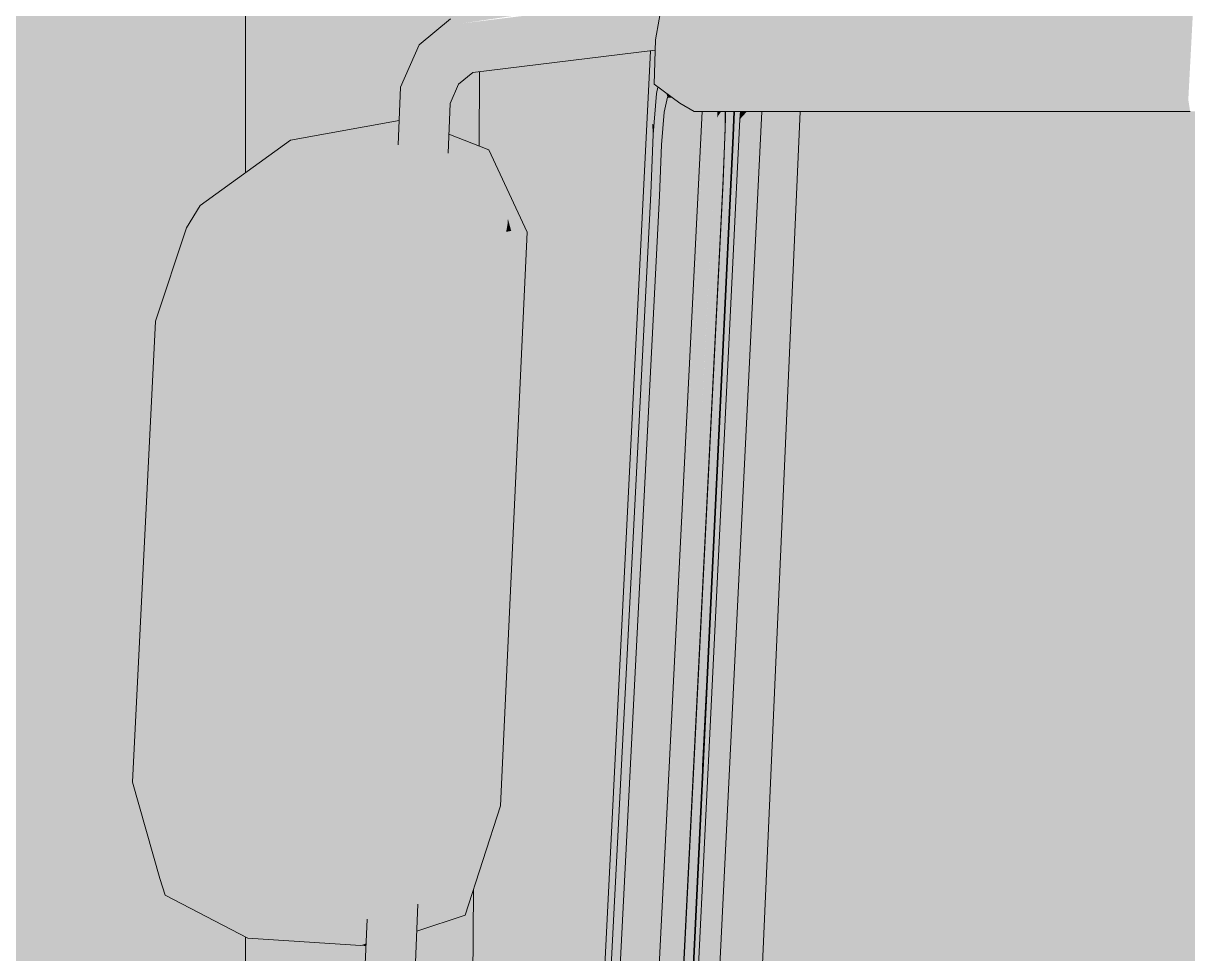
# Model space of a CAD drawing. Header units: millimetres. Extents: x 365175 to 2667127, y -330297 to -162108.
# Drawn here: x 1650483.9 to 1650822.7, y -325595.3 to -325324.4 of the extents above; entities that cross this region are included whole.
import ezdxf

# ---------------------------------------------------------------- set-up
doc = ezdxf.new("R2010")
doc.units = ezdxf.units.MM
doc.header["$MEASUREMENT"] = 0
doc.layers.add('Cars', color=7, linetype='Continuous')
doc.layers.add('TopoAlt', color=7, linetype='Continuous')

# ---------------------------------------------------------------- blocks, each defined once
blk = doc.blocks.new('Élément de coupe_26_1', base_point=(1275690.65, -327096.82))
at = {"layer": 'TopoAlt', "linetype": 'Continuous', "lineweight": 0, "true_color": 0x000000}
blk.add_hatch(color=18, dxfattribs=at).paths.add_polyline_path([(1647544.76, -325246.82), (1647544.76, -327196.82), (1647548.13, -327196.82), (1647548.13, -327146.82), (1649535.75, -327146.82), (1649535.75, -327096.82), (1650635.12, -327096.82), (1650620.62, -327079.82), (1650620.62, -327021.46), (1650588.05, -327021.46), (1650588.05, -326811.45), (1650582.65, -326811.45), (1650582.65, -326915.46), (1650548.52, -326915.46), (1650548.52, -325740.62), (1650528.94, -325737.51), (1650505, -325726.73), (1650495.39, -325702.79), (1650495.39, -325669.64), (1650502.64, -325642.83), (1650506.78, -325637.07), (1650538.09, -325621.73), (1650548.52, -325620.33), (1650548.52, -325590.33), (1650525.22, -325578.17), (1650523.64, -325573.38), (1650515.68, -325545.35), (1650522.4, -325411.08), (1650531.42, -325383.96), (1650535.35, -325377.42), (1650548.52, -325367.9), (1650548.52, -325246.82)])
blk = doc.blocks.new('Élément de coupe_76_1', base_point=(1275690.65, -327096.82))
at = {"layer": 'Cars', "linetype": 'Continuous', "lineweight": 0, "true_color": 0x000000}
for points in [[(1651982.16, -324532.97), (1650548.52, -324532.97), (1650548.52, -325367.9), (1650561.66, -325358.39), (1650593.26, -325352.69), (1650593.65, -325342.97), (1650599.14, -325330.63), (1650608.25, -325323.13), (1650616.81, -325322.09), (1650616.92, -325307.98), (1650623.04, -325302.1), (1650617.19, -325296.21), (1650631.74, -325010.09), (1650610.14, -324989.56), (1650610.14, -324930.88), (1650642.03, -324921.72), (1650642.03, -324841.66), (1650610.14, -324827.75), (1650610.14, -324759.52), (1650619.47, -324715.07), (1650639.45, -324691.86), (1650665.1, -324682.87), (1650871.29, -324733.37), (1650874.8, -324737.11), (1650884.42, -324736.58), (1650919.25, -324752.62), (1651273.85, -324742.38), (1651628.45, -324752.62), (1651663.28, -324736.58), (1651672.9, -324737.11), (1651676.42, -324733.37), (1651859.36, -324688.56)], [(1650674.96, -325347.64), (1650679.98, -325300.06), (1650667.45, -325342.16)], [(1650674.96, -325347.64), (1650679.98, -325300.06), (1650667.45, -325342.16)], [(1650679.98, -325300.06), (1650672.97, -325300.15), (1650667.45, -325342.16)], [(1650679.98, -325300.06), (1650672.97, -325300.15), (1650667.45, -325342.16)], [(1650686.11, -325347.1), (1650691.47, -325299.45), (1650674.96, -325347.64)], [(1650674.96, -325347.64), (1650691.47, -325299.45), (1650679.98, -325300.06)], [(1650712.13, -325346.78), (1650717.8, -325298.98), (1650686.11, -325347.1)], [(1650717.8, -325298.98), (1650691.47, -325299.45), (1650686.11, -325347.1)], [(1650763.19, -325298.82), (1650712.13, -325346.78), (1650758.67, -325346.63)], [(1650712.13, -325346.78), (1650763.19, -325298.82), (1650717.8, -325298.98)], [(1650822.89, -325346.63), (1650825.42, -325298.8), (1650758.67, -325346.63)], [(1650825.42, -325298.8), (1650763.19, -325298.82), (1650758.67, -325346.63)], [(1650667.45, -325342.16), (1650672.97, -325300.15), (1650667.83, -325329.25)], [(1650667.45, -325342.16), (1650672.97, -325300.15), (1650667.83, -325329.25)], [(1650608.25, -325323.13), (1650611.81, -325324.39), (1650670.22, -325315.74), (1650670.25, -325315.56)], [(1650611.81, -325324.39), (1650615.03, -325332.19), (1650669.7, -325318.65), (1650669.94, -325317.29)], [(1650615.03, -325332.19), (1650668.46, -325325.67), (1650669.7, -325318.65)], [(1650646.56, -325324.38), (1650646.76, -325328.32), (1650668.46, -325325.67), (1650669.7, -325318.65)], [(1650603.28, -325331.42), (1650608.25, -325323.13), (1650599.14, -325330.63)], [(1650611.81, -325324.39), (1650608.25, -325323.13), (1650603.28, -325331.42)], [(1650609, -325337.16), (1650611.81, -325324.39), (1650603.28, -325331.42)], [(1650615.03, -325332.19), (1650611.81, -325324.39), (1650609, -325337.16)], [(1650615.03, -325332.19), (1650614.68, -325338.74), (1650668.22, -325327.03), (1650668.46, -325325.67)], [(1650614.68, -325338.74), (1650667.74, -325332.26), (1650667.83, -325329.25), (1650668.22, -325327.03)], [(1650644.86, -325332.14), (1650643.32, -325335.24), (1650667.74, -325332.26), (1650667.83, -325329.25), (1650668.22, -325327.03)], [(1650646.76, -325328.32), (1650644.86, -325332.14), (1650668.22, -325327.03), (1650668.46, -325325.67)], [(1650603.28, -325331.42), (1650599.14, -325330.63), (1650593.65, -325342.97)], [(1650603.28, -325331.42), (1650593.65, -325342.97), (1650597.98, -325343.26)], [(1650597.98, -325343.26), (1650605.19, -325345.64), (1650603.28, -325331.42)], [(1650603.28, -325331.42), (1650605.19, -325345.64), (1650609, -325337.16)], [(1650609, -325337.16), (1650614.68, -325338.74), (1650615.03, -325332.19)], [(1650665.02, -325332.59), (1650618.19, -325338.31), (1650619.15, -325361.15), (1650619.37, -325361.24), (1650630.47, -325385.15), (1650625.06, -325502.5), (1650637.22, -325793.1), (1650639.5, -325791.91), (1650644.38, -325789.66), (1650644.63, -325767.52), (1650657.79, -325504.98)], [(1650665.02, -325332.59), (1650618.19, -325338.31), (1650619.15, -325361.15), (1650619.37, -325361.24), (1650630.47, -325385.15), (1650625.06, -325502.5), (1650637.22, -325793.1), (1650639.5, -325791.91), (1650644.38, -325789.66), (1650644.63, -325767.52), (1650657.79, -325504.98)], [(1650666.44, -325332.42), (1650644.63, -325767.52), (1650649.86, -325688.59), (1650666.51, -325332.41)], [(1650666.44, -325332.42), (1650644.63, -325767.52), (1650649.86, -325688.59), (1650666.51, -325332.41)], [(1650666.51, -325332.41), (1650649.86, -325688.59), (1650666.02, -325373.19), (1650666.97, -325332.35)], [(1650666.51, -325332.41), (1650649.86, -325688.59), (1650666.02, -325373.19), (1650666.97, -325332.35)], [(1650657.79, -325504.98), (1650664.8, -325365.17), (1650665.51, -325332.53), (1650665.02, -325332.59)], [(1650657.79, -325504.98), (1650664.8, -325365.17), (1650665.51, -325332.53), (1650665.02, -325332.59)], [(1650664.8, -325365.17), (1650666.44, -325332.42), (1650665.51, -325332.53)], [(1650664.8, -325365.17), (1650666.44, -325332.42), (1650665.51, -325332.53)], [(1650666.97, -325332.35), (1650666.02, -325373.19), (1650666.87, -325353.76), (1650667.16, -325332.33)], [(1650666.97, -325332.35), (1650666.02, -325373.19), (1650666.87, -325353.76), (1650667.16, -325332.33)], [(1650666.87, -325353.76), (1650667.83, -325342.43), (1650667.45, -325342.16), (1650667.74, -325332.26), (1650667.16, -325332.33)], [(1650666.87, -325353.76), (1650667.83, -325342.43), (1650667.45, -325342.16), (1650667.74, -325332.26), (1650667.16, -325332.33)], [(1650608.08, -325347.73), (1650609, -325337.16), (1650605.19, -325345.64)], [(1650610.57, -325342.12), (1650609, -325337.16), (1650608.08, -325347.73)], [(1650610.57, -325342.12), (1650614.68, -325338.74), (1650609, -325337.16)], [(1650607.72, -325356.71), (1650616.52, -325360.13), (1650616.69, -325338.49), (1650614.68, -325338.74), (1650610.57, -325342.12), (1650608.08, -325347.73)], [(1650616.52, -325360.13), (1650619.15, -325361.15), (1650618.19, -325338.31), (1650616.69, -325338.49)], [(1650616.52, -325360.13), (1650619.15, -325361.15), (1650618.19, -325338.31), (1650616.69, -325338.49)], [(1650592.98, -325359.74), (1650593.14, -325359.85), (1650593.65, -325342.97)], [(1650592.98, -325359.74), (1650593.14, -325359.85), (1650593.65, -325342.97)], [(1650593.65, -325342.97), (1650593.14, -325359.85), (1650597.21, -325362.42), (1650597.98, -325343.26)], [(1650593.65, -325342.97), (1650593.14, -325359.85), (1650597.21, -325362.42), (1650597.98, -325343.26)], [(1650597.98, -325343.26), (1650597.21, -325362.42), (1650600.27, -325362.54), (1650604.17, -325363.53), (1650605.19, -325345.64)], [(1650667.83, -325342.43), (1650666.87, -325353.76), (1650667.42, -325353.76), (1650668.17, -325344.81), (1650668.47, -325343.48), (1650668.41, -325342.86)], [(1650667.83, -325342.43), (1650666.87, -325353.76), (1650667.42, -325353.76), (1650668.17, -325344.81), (1650668.47, -325343.48), (1650668.41, -325342.86)], [(1650668.17, -325344.81), (1650670.38, -325350.22), (1650669.71, -325343.81), (1650668.58, -325342.98)], [(1650668.17, -325344.81), (1650670.38, -325350.22), (1650669.71, -325343.81), (1650668.58, -325342.98)], [(1650668.58, -325342.98), (1650668.41, -325342.86), (1650668.47, -325343.48)], [(1650668.58, -325342.98), (1650668.41, -325342.86), (1650668.47, -325343.48)], [(1650670.96, -325344.72), (1650669.71, -325343.81), (1650670.38, -325350.22), (1650671.36, -325345.9)], [(1650670.96, -325344.72), (1650669.71, -325343.81), (1650670.38, -325350.22), (1650671.36, -325345.9)], [(1650604.17, -325363.53), (1650604.47, -325363.6), (1650605.19, -325345.64)], [(1650604.47, -325363.6), (1650607.4, -325362.28), (1650608.08, -325347.73), (1650605.19, -325345.64)], [(1650669.59, -325359.74), (1650668.17, -325344.81), (1650667.17, -325356.75)], [(1650669.59, -325359.74), (1650668.17, -325344.81), (1650667.17, -325356.75)], [(1650668.17, -325344.81), (1650669.59, -325359.74), (1650670.38, -325350.22)], [(1650668.17, -325344.81), (1650669.59, -325359.74), (1650670.38, -325350.22)], [(1650671.36, -325345.9), (1650670.23, -325374.52), (1650680.97, -325358.82), (1650681.41, -325350.07), (1650679.14, -325350.07), (1650674.96, -325347.64), (1650672.58, -325345.9)], [(1650671.36, -325345.9), (1650670.23, -325374.52), (1650680.97, -325358.82), (1650681.41, -325350.07), (1650679.14, -325350.07), (1650674.96, -325347.64), (1650672.58, -325345.9)], [(1650670.23, -325374.52), (1650671.36, -325345.9), (1650670.38, -325350.22)], [(1650670.23, -325374.52), (1650671.36, -325345.9), (1650670.38, -325350.22)], [(1650670.96, -325344.72), (1650671.36, -325345.9), (1650672.58, -325345.9)], [(1650670.96, -325344.72), (1650671.36, -325345.9), (1650672.58, -325345.9)], [(1650674.96, -325347.64), (1650689.49, -325350.07), (1650686.11, -325347.1)], [(1650674.96, -325347.64), (1650689.49, -325350.07), (1650686.11, -325347.1)], [(1650714.3, -325350.07), (1650712.13, -325346.78), (1650686.11, -325347.1)], [(1650714.3, -325350.07), (1650712.13, -325346.78), (1650686.11, -325347.1)], [(1650686.11, -325347.1), (1650689.49, -325350.07), (1650714.3, -325350.07)], [(1650686.11, -325347.1), (1650689.49, -325350.07), (1650714.3, -325350.07)], [(1650758.67, -325346.63), (1650712.13, -325346.78), (1650714.3, -325350.07)], [(1650758.67, -325346.63), (1650712.13, -325346.78), (1650714.3, -325350.07)], [(1650758.67, -325346.63), (1650714.3, -325350.07), (1650759.76, -325350.07)], [(1650758.67, -325346.63), (1650714.3, -325350.07), (1650759.76, -325350.07)], [(1650759.76, -325350.07), (1650822.89, -325346.63), (1650758.67, -325346.63)], [(1650759.76, -325350.07), (1650822.89, -325346.63), (1650758.67, -325346.63)], [(1650823.42, -325350.07), (1650822.89, -325346.63), (1650759.76, -325350.07)], [(1650823.42, -325350.07), (1650822.89, -325346.63), (1650759.76, -325350.07)], [(1650608.08, -325347.73), (1650607.4, -325362.28), (1650607.5, -325362.24)], [(1650661.47, -325746.67), (1650661.98, -325747.87), (1650682.01, -325350.07)], [(1650661.47, -325746.67), (1650661.98, -325747.87), (1650682.01, -325350.07)], [(1650661.47, -325746.67), (1650682.01, -325350.07), (1650681.41, -325350.07)], [(1650661.47, -325746.67), (1650682.01, -325350.07), (1650681.41, -325350.07)], [(1650682.02, -325350.07), (1650661.98, -325747.87), (1650664.03, -325748.34), (1650665.28, -325745.44), (1650666.44, -325723.06), (1650666.74, -325717.04), (1650681.39, -325437.35), (1650681.81, -325428.88), (1650682.31, -325350.07)], [(1650682.02, -325350.07), (1650661.98, -325747.87), (1650664.03, -325748.34), (1650665.28, -325745.44), (1650666.44, -325723.06), (1650666.74, -325717.04), (1650681.39, -325437.35), (1650681.81, -325428.88), (1650682.31, -325350.07)], [(1650670.23, -325374.52), (1650670.38, -325350.22), (1650669.59, -325359.74)], [(1650670.23, -325374.52), (1650670.38, -325350.22), (1650669.59, -325359.74)], [(1650679.14, -325350.07), (1650689.49, -325350.07), (1650674.96, -325347.64)], [(1650679.14, -325350.07), (1650689.49, -325350.07), (1650674.96, -325347.64)], [(1650692.4, -325352.35), (1650678.42, -325718.44), (1650696.49, -325350.07), (1650694.46, -325350.07)], [(1650692.4, -325352.35), (1650678.42, -325718.44), (1650696.49, -325350.07), (1650694.46, -325350.07)], [(1650678.42, -325718.44), (1650691.84, -325490.8), (1650698.76, -325350.07), (1650696.49, -325350.07)], [(1650678.42, -325718.44), (1650691.84, -325490.8), (1650698.76, -325350.07), (1650696.49, -325350.07)], [(1650680.63, -325719.02), (1650685.04, -325723.48), (1650702.45, -325350.07), (1650702.41, -325350.07)], [(1650680.63, -325719.02), (1650685.04, -325723.48), (1650702.45, -325350.07), (1650702.41, -325350.07)], [(1650680.63, -325719.02), (1650702.41, -325350.07), (1650698.76, -325350.07)], [(1650680.63, -325719.02), (1650702.41, -325350.07), (1650698.76, -325350.07)], [(1650681.81, -325428.88), (1650684.63, -325373.19), (1650685.79, -325351.77), (1650685.86, -325350.07), (1650682.31, -325350.07)], [(1650681.81, -325428.88), (1650684.63, -325373.19), (1650685.79, -325351.77), (1650685.86, -325350.07), (1650682.31, -325350.07)], [(1650684.63, -325373.19), (1650687.36, -325372.94), (1650687.43, -325371.62), (1650688.09, -325355.34), (1650688.12, -325350.07), (1650686.95, -325350.07), (1650685.79, -325351.77)], [(1650684.63, -325373.19), (1650687.36, -325372.94), (1650687.43, -325371.62), (1650688.09, -325355.34), (1650688.12, -325350.07), (1650686.95, -325350.07), (1650685.79, -325351.77)], [(1650685.04, -325723.48), (1650693.29, -325727.94), (1650709.98, -325350.07), (1650709.93, -325350.07)], [(1650702.45, -325350.07), (1650685.04, -325723.48), (1650709.93, -325350.07)], [(1650685.86, -325350.07), (1650685.79, -325351.77), (1650686.95, -325350.07)], [(1650685.86, -325350.07), (1650685.79, -325351.77), (1650686.95, -325350.07)], [(1650688.25, -325352.13), (1650687.51, -325370.51), (1650688.53, -325350.07), (1650688.36, -325350.07)], [(1650688.25, -325352.13), (1650687.51, -325370.51), (1650688.53, -325350.07), (1650688.36, -325350.07)], [(1650687.51, -325370.51), (1650690.33, -325357.14), (1650690.35, -325350.07), (1650689.49, -325350.07), (1650688.53, -325350.07)], [(1650687.51, -325370.51), (1650690.33, -325357.14), (1650690.35, -325350.07), (1650689.49, -325350.07), (1650688.53, -325350.07)], [(1650688.09, -325355.34), (1650688.13, -325355.11), (1650688.25, -325352.13), (1650688.26, -325350.07), (1650688.12, -325350.07)], [(1650688.09, -325355.34), (1650688.13, -325355.11), (1650688.25, -325352.13), (1650688.26, -325350.07), (1650688.12, -325350.07)], [(1650688.25, -325352.13), (1650688.36, -325350.07), (1650688.26, -325350.07)], [(1650688.25, -325352.13), (1650688.36, -325350.07), (1650688.26, -325350.07)], [(1650690.35, -325350.07), (1650690.33, -325357.14), (1650690.68, -325350.07)], [(1650690.35, -325350.07), (1650690.33, -325357.14), (1650690.68, -325350.07)], [(1650690.86, -325350.07), (1650690.51, -325357.14), (1650692.16, -325357.14), (1650692.4, -325352.35), (1650692.58, -325350.07)], [(1650690.86, -325350.07), (1650690.51, -325357.14), (1650692.16, -325357.14), (1650692.4, -325352.35), (1650692.58, -325350.07)], [(1650690.63, -325351.16), (1650690.77, -325351.83), (1650690.84, -325350.33), (1650690.84, -325350.07), (1650690.68, -325350.07)], [(1650690.63, -325351.16), (1650690.77, -325351.83), (1650690.84, -325350.33), (1650690.84, -325350.07), (1650690.68, -325350.07)], [(1650690.84, -325350.33), (1650690.86, -325350.07), (1650690.84, -325350.07)], [(1650690.84, -325350.33), (1650690.86, -325350.07), (1650690.84, -325350.07)], [(1650692.97, -325350.07), (1650692.4, -325352.35), (1650694.46, -325350.07)], [(1650692.97, -325350.07), (1650692.4, -325352.35), (1650694.46, -325350.07)], [(1650692.58, -325350.07), (1650692.4, -325352.35), (1650692.97, -325350.07)], [(1650692.58, -325350.07), (1650692.4, -325352.35), (1650692.97, -325350.07)], [(1650693.29, -325727.94), (1650697.03, -325739.27), (1650712.13, -325350.07), (1650711.99, -325350.07)], [(1650709.98, -325350.07), (1650693.29, -325727.94), (1650711.99, -325350.07)], [(1650696.88, -325469.52), (1650702.24, -325465.52), (1650709.93, -325350.07), (1650702.45, -325350.07)], [(1650697.03, -325739.27), (1650702.4, -325745.13), (1650712.31, -325350.07), (1650712.13, -325350.07)], [(1650702.24, -325465.52), (1650704.95, -325463.92), (1650709.98, -325350.07), (1650709.93, -325350.07)], [(1650702.4, -325745.13), (1650718.25, -325350.07), (1650714.3, -325350.07), (1650712.31, -325350.07)], [(1650702.4, -325745.13), (1650710.09, -325749.42), (1650728.1, -325350.07), (1650727.62, -325350.07)], [(1650702.4, -325745.13), (1650727.62, -325350.07), (1650718.25, -325350.07)], [(1650704.95, -325463.92), (1650706.43, -325462.36), (1650711.99, -325350.07), (1650709.98, -325350.07)], [(1650706.43, -325462.36), (1650707.8, -325461.63), (1650712.13, -325350.07), (1650711.99, -325350.07)], [(1650707.8, -325461.63), (1650709.54, -325460.47), (1650712.31, -325350.07), (1650712.13, -325350.07)], [(1650709.54, -325460.47), (1650713.95, -325457.22), (1650718.25, -325350.07), (1650712.31, -325350.07)], [(1650710.09, -325749.42), (1650719.23, -325750.76), (1650743.4, -325350.07), (1650742.82, -325350.07)], [(1650728.1, -325350.07), (1650710.09, -325749.42), (1650742.82, -325350.07)], [(1650713.95, -325457.22), (1650721.03, -325453.27), (1650727.62, -325350.07), (1650718.25, -325350.07)], [(1650762.64, -325350.07), (1650719.23, -325750.76), (1650742.99, -325751.57), (1650764.12, -325350.07)], [(1650743.4, -325350.07), (1650719.23, -325750.76), (1650762.64, -325350.07)], [(1650721.03, -325453.27), (1650723.5, -325451.98), (1650728.1, -325350.07), (1650727.62, -325350.07)], [(1650723.5, -325451.98), (1650734.71, -325449.02), (1650742.82, -325350.07), (1650728.1, -325350.07)], [(1650734.71, -325449.02), (1650737.51, -325447.74), (1650743.4, -325350.07), (1650742.82, -325350.07)], [(1650737.51, -325447.74), (1650752.38, -325444.74), (1650762.64, -325350.07), (1650743.4, -325350.07)], [(1650742.99, -325751.57), (1650800.86, -325751.57), (1650767.72, -325350.07), (1650764.12, -325350.07)], [(1650762.64, -325350.07), (1650752.38, -325444.74), (1650759.28, -325442.01), (1650764.12, -325350.07)], [(1650759.28, -325442.01), (1650768.4, -325441.63), (1650775.22, -325440.95), (1650767.72, -325350.07), (1650764.12, -325350.07)], [(1650822.53, -325350.07), (1650767.72, -325350.07), (1650800.86, -325751.57)], [(1650775.22, -325440.95), (1650817.81, -325437.57), (1650822.53, -325350.07), (1650767.72, -325350.07)], [(1650800.86, -325751.57), (1650912.9, -325751.56), (1650829.5, -325350.07), (1650823.42, -325350.07), (1650822.53, -325350.07)], [(1650817.81, -325437.57), (1650847.96, -325438.92), (1650829.5, -325350.07), (1650822.53, -325350.07)], [(1650561.66, -325358.39), (1650582.77, -325362.48), (1650593.25, -325352.9), (1650593.26, -325352.69)], [(1650582.77, -325362.48), (1650602.93, -325366.44), (1650600.27, -325362.54), (1650597.21, -325362.42), (1650593.14, -325359.85), (1650592.98, -325359.74), (1650593.25, -325352.9)], [(1650585.51, -325357.17), (1650588.3, -325357.43), (1650593.25, -325352.9), (1650593.26, -325352.69), (1650587.17, -325353.79), (1650585.28, -325354.78)], [(1650589.42, -325358.17), (1650597.21, -325362.42), (1650593.14, -325359.85), (1650592.98, -325359.74), (1650593.25, -325352.9), (1650588.3, -325357.43)], [(1650666.87, -325353.76), (1650666.02, -325373.19), (1650666.5, -325373.19), (1650667.16, -325357.04)], [(1650666.87, -325353.76), (1650666.02, -325373.19), (1650666.5, -325373.19), (1650667.16, -325357.04)], [(1650667.42, -325353.76), (1650666.87, -325353.76), (1650667.16, -325357.04), (1650667.17, -325356.75)], [(1650667.42, -325353.76), (1650666.87, -325353.76), (1650667.16, -325357.04), (1650667.17, -325356.75)], [(1650678.42, -325718.44), (1650692.4, -325352.35), (1650674.34, -325722.15)], [(1650678.42, -325718.44), (1650692.4, -325352.35), (1650674.34, -325722.15)], [(1650689.82, -325367.85), (1650689.94, -325369.03), (1650690.51, -325357.14), (1650690.75, -325352.13), (1650690.58, -325352.13), (1650690.33, -325357.14)], [(1650689.82, -325367.85), (1650689.94, -325369.03), (1650690.51, -325357.14), (1650690.75, -325352.13), (1650690.58, -325352.13), (1650690.33, -325357.14)], [(1650690.63, -325351.16), (1650690.58, -325352.13), (1650690.75, -325352.13), (1650690.77, -325351.83)], [(1650690.63, -325351.16), (1650690.58, -325352.13), (1650690.75, -325352.13), (1650690.77, -325351.83)], [(1650607.66, -325358.17), (1650614.6, -325360.88), (1650619.37, -325361.24), (1650607.7, -325357.35)], [(1650607.7, -325357.35), (1650607.68, -325357.74), (1650618.5, -325360.95)], [(1650607.7, -325357.35), (1650619.37, -325361.24), (1650607.72, -325356.71)], [(1650607.7, -325357.35), (1650618.5, -325360.95), (1650619.03, -325361.11), (1650607.72, -325356.71)], [(1650669.59, -325359.74), (1650667.17, -325356.75), (1650666.47, -325373.91)], [(1650669.59, -325359.74), (1650667.17, -325356.75), (1650666.47, -325373.91)], [(1650672.81, -325723.58), (1650690.33, -325357.14), (1650687.51, -325370.51)], [(1650672.81, -325723.58), (1650690.33, -325357.14), (1650687.51, -325370.51)], [(1650690.51, -325357.14), (1650672.99, -325723.58), (1650674.24, -325723.58), (1650674.34, -325722.15), (1650688.61, -325429.92)], [(1650690.51, -325357.14), (1650672.99, -325723.58), (1650674.24, -325723.58), (1650674.34, -325722.15), (1650688.61, -325429.92)], [(1650688.09, -325355.34), (1650687.43, -325371.62), (1650687.45, -325371.61), (1650687.51, -325370.51), (1650688.11, -325355.53)], [(1650688.09, -325355.34), (1650687.43, -325371.62), (1650687.45, -325371.61), (1650687.51, -325370.51), (1650688.11, -325355.53)], [(1650688.13, -325355.11), (1650688.09, -325355.34), (1650688.12, -325355.3)], [(1650688.13, -325355.11), (1650688.09, -325355.34), (1650688.12, -325355.3)], [(1650688.12, -325355.3), (1650688.09, -325355.34), (1650688.11, -325355.53)], [(1650688.12, -325355.3), (1650688.09, -325355.34), (1650688.11, -325355.53)], [(1650690.51, -325357.14), (1650688.61, -325429.92), (1650692.16, -325357.14)], [(1650690.51, -325357.14), (1650688.61, -325429.92), (1650692.16, -325357.14)], [(1650552.47, -325367.5), (1650561.66, -325358.39), (1650535.35, -325377.42)], [(1650582.77, -325362.48), (1650561.66, -325358.39), (1650552.47, -325367.5)], [(1650600.27, -325362.54), (1650602.93, -325366.44), (1650614.6, -325360.88), (1650607.66, -325358.17), (1650607.5, -325362.24), (1650607.4, -325362.28), (1650604.47, -325363.6), (1650604.17, -325363.53)], [(1650613.81, -325387.35), (1650614.6, -325360.88), (1650602.93, -325366.44)], [(1650613.81, -325387.35), (1650625.87, -325384.82), (1650614.6, -325360.88)], [(1650625.87, -325384.82), (1650619.37, -325361.24), (1650614.6, -325360.88)], [(1650669.04, -325374.64), (1650669.59, -325359.74), (1650666.47, -325373.91)], [(1650669.04, -325374.64), (1650669.59, -325359.74), (1650666.47, -325373.91)], [(1650670.23, -325374.52), (1650669.59, -325359.74), (1650669.04, -325374.64)], [(1650670.23, -325374.52), (1650669.59, -325359.74), (1650669.04, -325374.64)], [(1650680.97, -325358.82), (1650670.23, -325374.52), (1650680.23, -325373.6)], [(1650680.97, -325358.82), (1650670.23, -325374.52), (1650680.23, -325373.6)], [(1650582.77, -325362.48), (1650552.47, -325367.5), (1650581.26, -325366.72)], [(1650581.26, -325366.72), (1650599.4, -325369.82), (1650582.77, -325362.48)], [(1650599.4, -325369.82), (1650602.93, -325366.44), (1650582.77, -325362.48)], [(1650630.47, -325385.15), (1650619.37, -325361.24), (1650625.87, -325384.82)], [(1650552.47, -325367.5), (1650531.42, -325383.96), (1650550.83, -325371.99)], [(1650552.47, -325367.5), (1650535.35, -325377.42), (1650531.42, -325383.96)], [(1650581.26, -325366.72), (1650550.83, -325371.99), (1650576.46, -325395.6)], [(1650581.26, -325366.72), (1650552.47, -325367.5), (1650550.83, -325371.99)], [(1650576.46, -325395.6), (1650599.4, -325369.82), (1650581.26, -325366.72)], [(1650609.36, -325388.49), (1650602.93, -325366.44), (1650599.4, -325369.82)], [(1650613.81, -325387.35), (1650602.93, -325366.44), (1650609.36, -325388.49)], [(1650609.36, -325388.49), (1650599.4, -325369.82), (1650576.46, -325395.6)], [(1650672.81, -325723.58), (1650687.51, -325370.51), (1650669.49, -325729.9)], [(1650672.81, -325723.58), (1650687.51, -325370.51), (1650669.49, -325729.9)], [(1650681.56, -325540.75), (1650685.35, -325464.99), (1650689.87, -325370.51), (1650689.7, -325370.51)], [(1650681.56, -325540.75), (1650685.35, -325464.99), (1650689.87, -325370.51), (1650689.7, -325370.51)], [(1650689.82, -325367.85), (1650689.7, -325370.51), (1650689.87, -325370.51), (1650689.94, -325369.03)], [(1650689.82, -325367.85), (1650689.7, -325370.51), (1650689.87, -325370.51), (1650689.94, -325369.03)], [(1650532.35, -325386.62), (1650550.83, -325371.99), (1650531.42, -325383.96)], [(1650550.83, -325371.99), (1650532.35, -325386.62), (1650546.23, -325404.17)], [(1650576.46, -325395.6), (1650550.83, -325371.99), (1650546.23, -325404.17)], [(1650625.87, -325384.82), (1650630.47, -325385.15), (1650625.19, -325373.77), (1650624.9, -325381.28)], [(1650649.86, -325688.59), (1650650.36, -325688.59), (1650650.39, -325687.72), (1650663.47, -325432.49), (1650666.02, -325373.19)], [(1650649.86, -325688.59), (1650650.36, -325688.59), (1650650.39, -325687.72), (1650663.47, -325432.49), (1650666.02, -325373.19)], [(1650653.04, -325686.85), (1650666.47, -325373.91), (1650650.39, -325687.72)], [(1650653.04, -325686.85), (1650666.47, -325373.91), (1650650.39, -325687.72)], [(1650669.04, -325374.64), (1650666.47, -325373.91), (1650653.04, -325686.85)], [(1650669.04, -325374.64), (1650666.47, -325373.91), (1650653.04, -325686.85)], [(1650654.09, -325689.16), (1650670.23, -325374.52), (1650653.04, -325686.85)], [(1650654.09, -325689.16), (1650670.23, -325374.52), (1650653.04, -325686.85)], [(1650670.23, -325374.52), (1650669.04, -325374.64), (1650653.04, -325686.85)], [(1650670.23, -325374.52), (1650669.04, -325374.64), (1650653.04, -325686.85)], [(1650654.09, -325689.16), (1650673.25, -325512.41), (1650680.23, -325373.6), (1650670.23, -325374.52)], [(1650654.09, -325689.16), (1650673.25, -325512.41), (1650680.23, -325373.6), (1650670.23, -325374.52)], [(1650666.02, -325373.19), (1650663.47, -325432.49), (1650666.47, -325373.91), (1650666.5, -325373.19)], [(1650666.02, -325373.19), (1650663.47, -325432.49), (1650666.47, -325373.91), (1650666.5, -325373.19)], [(1650687.43, -325371.62), (1650669.52, -325728.9), (1650669.71, -325725.62), (1650687.45, -325371.61)], [(1650687.43, -325371.62), (1650669.52, -325728.9), (1650669.71, -325725.62), (1650687.45, -325371.61)], [(1650681.39, -325437.35), (1650686.5, -325390.18), (1650687.36, -325372.94), (1650684.63, -325373.19)], [(1650681.39, -325437.35), (1650686.5, -325390.18), (1650687.36, -325372.94), (1650684.63, -325373.19)], [(1650624.85, -325382.65), (1650625.87, -325384.82), (1650624.9, -325381.28)], [(1650524.06, -325410.09), (1650531.42, -325383.96), (1650522.4, -325411.08)], [(1650524.06, -325410.09), (1650531.42, -325383.96), (1650522.4, -325411.08)], [(1650532.35, -325386.62), (1650531.42, -325383.96), (1650524.06, -325410.09)], [(1650532.35, -325386.62), (1650531.42, -325383.96), (1650524.06, -325410.09)], [(1650624.49, -325384.68), (1650624.46, -325385.11), (1650625.87, -325384.82), (1650624.85, -325382.65)], [(1650524.06, -325410.09), (1650546.23, -325404.17), (1650532.35, -325386.62)], [(1650606.28, -325550.84), (1650613.81, -325387.35), (1650609.36, -325388.49)], [(1650606.28, -325550.84), (1650618.17, -325551.91), (1650613.81, -325387.35)], [(1650618.17, -325551.91), (1650625.87, -325384.82), (1650613.81, -325387.35)], [(1650614.81, -325425.36), (1650618.17, -325551.91), (1650625.87, -325384.82), (1650624.46, -325385.11), (1650618.89, -325406.57)], [(1650630.47, -325385.15), (1650625.87, -325384.82), (1650618.17, -325551.91)], [(1650630.47, -325385.15), (1650625.87, -325384.82), (1650618.17, -325551.91)], [(1650618.17, -325551.91), (1650622.77, -325552.24), (1650630.47, -325385.15)], [(1650618.17, -325551.91), (1650622.77, -325552.24), (1650630.47, -325385.15)], [(1650601.81, -325550.51), (1650609.36, -325388.49), (1650576.46, -325395.6)], [(1650601.81, -325550.51), (1650606.28, -325550.84), (1650609.36, -325388.49)], [(1650681.39, -325437.35), (1650666.74, -325717.04), (1650669.78, -325723.74), (1650686.5, -325390.18)], [(1650681.39, -325437.35), (1650666.74, -325717.04), (1650669.78, -325723.74), (1650686.5, -325390.18)], [(1650570.96, -325548.44), (1650576.46, -325395.6), (1650546.23, -325404.17)], [(1650570.96, -325548.44), (1650601.81, -325550.51), (1650576.46, -325395.6)], [(1650546.23, -325404.17), (1650524.06, -325410.09), (1650539.25, -325546.24)], [(1650570.96, -325548.44), (1650546.23, -325404.17), (1650539.25, -325546.24)], [(1650522.4, -325411.08), (1650515.68, -325545.35), (1650517.36, -325545.51)], [(1650522.4, -325411.08), (1650515.68, -325545.35), (1650517.36, -325545.51)], [(1650539.25, -325546.24), (1650524.06, -325410.09), (1650517.36, -325545.51)], [(1650522.4, -325411.08), (1650517.36, -325545.51), (1650524.06, -325410.09)], [(1650522.4, -325411.08), (1650517.36, -325545.51), (1650524.06, -325410.09)], [(1650611.31, -325441.51), (1650606.28, -325550.84), (1650618.17, -325551.91), (1650614.81, -325425.36)], [(1650608.14, -325452.99), (1650606.28, -325550.84), (1650611.31, -325441.51)], [(1650605.99, -325460.77), (1650601.81, -325550.51), (1650606.28, -325550.84), (1650608.14, -325452.99)], [(1650600.51, -325477.44), (1650594.02, -325502.95), (1650601.81, -325550.51), (1650605.99, -325460.77)], [(1650672.53, -325727.9), (1650672.7, -325727.9), (1650672.99, -325723.58), (1650685.35, -325465), (1650681.56, -325540.75), (1650672.81, -325723.58)], [(1650672.53, -325727.9), (1650672.7, -325727.9), (1650672.99, -325723.58), (1650685.35, -325465), (1650681.56, -325540.75), (1650672.81, -325723.58)], [(1650691.84, -325490.8), (1650678.42, -325718.44), (1650680.65, -325718.62)], [(1650691.84, -325490.8), (1650678.42, -325718.44), (1650680.65, -325718.62)], [(1650594.02, -325502.95), (1650592.05, -325511.07), (1650595.89, -325549.46), (1650596.26, -325550.14), (1650601.81, -325550.51)], [(1650613.77, -325720.53), (1650613, -325821.78), (1650614.06, -325822.67), (1650628.08, -325826.22), (1650632.59, -325822.97), (1650630.1, -325821.23), (1650630.1, -325803.28), (1650631.65, -325797.13), (1650636.31, -325793.57), (1650637.22, -325793.1), (1650625.06, -325502.5), (1650622.77, -325552.24), (1650614.87, -325576.51), (1650614.45, -325631.76), (1650622.07, -325648.27), (1650617.81, -325710.32)], [(1650613.77, -325720.53), (1650613, -325821.78), (1650614.06, -325822.67), (1650628.08, -325826.22), (1650632.59, -325822.97), (1650630.1, -325821.23), (1650630.1, -325803.28), (1650631.65, -325797.13), (1650636.31, -325793.57), (1650637.22, -325793.1), (1650625.06, -325502.5), (1650622.77, -325552.24), (1650614.87, -325576.51), (1650614.45, -325631.76), (1650622.07, -325648.27), (1650617.81, -325710.32)], [(1650654.09, -325689.16), (1650663.34, -325709.55), (1650673.25, -325512.41)], [(1650654.09, -325689.16), (1650663.34, -325709.55), (1650673.25, -325512.41)], [(1650517.36, -325545.51), (1650515.68, -325545.35), (1650523.64, -325573.38)], [(1650517.36, -325545.51), (1650515.68, -325545.35), (1650523.64, -325573.38)], [(1650539.25, -325546.24), (1650517.36, -325545.51), (1650525.24, -325569.99)], [(1650539.25, -325546.24), (1650517.36, -325545.51), (1650525.24, -325569.99)], [(1650517.36, -325545.51), (1650523.64, -325573.38), (1650525.24, -325569.99)], [(1650517.36, -325545.51), (1650523.64, -325573.38), (1650525.24, -325569.99)], [(1650539.25, -325546.24), (1650525.24, -325569.99), (1650539.98, -325578.39)], [(1650539.25, -325546.24), (1650525.24, -325569.99), (1650539.98, -325578.39)], [(1650539.25, -325546.24), (1650574.4, -325580.54), (1650570.96, -325548.44)], [(1650539.25, -325546.24), (1650574.4, -325580.54), (1650570.96, -325548.44)], [(1650539.98, -325578.39), (1650574.4, -325580.54), (1650539.25, -325546.24)], [(1650539.98, -325578.39), (1650574.4, -325580.54), (1650539.25, -325546.24)], [(1650570.96, -325548.44), (1650593.1, -325568.84), (1650601.81, -325550.51)], [(1650574.4, -325580.54), (1650593.1, -325568.84), (1650570.96, -325548.44)], [(1650593.1, -325568.84), (1650606.28, -325550.84), (1650601.81, -325550.51)], [(1650596.26, -325550.14), (1650597.84, -325558.86), (1650601.81, -325550.51)], [(1650597.84, -325558.86), (1650597.27, -325563.14), (1650606.28, -325550.84), (1650601.81, -325550.51)], [(1650596.63, -325572.33), (1650606.28, -325550.84), (1650593.1, -325568.84)], [(1650596.63, -325572.33), (1650618.17, -325551.91), (1650606.28, -325550.84)], [(1650596.63, -325572.33), (1650607.83, -325583.68), (1650618.17, -325551.91)], [(1650596.68, -325572.28), (1650596.67, -325572.38), (1650607.83, -325583.68), (1650618.17, -325551.91)], [(1650596.73, -325572.11), (1650596.68, -325572.28), (1650618.17, -325551.91), (1650606.28, -325550.84)], [(1650597.27, -325563.14), (1650596.73, -325572.11), (1650606.28, -325550.84)], [(1650607.83, -325583.68), (1650622.77, -325552.24), (1650618.17, -325551.91)], [(1650607.83, -325583.68), (1650622.77, -325552.24), (1650618.17, -325551.91)], [(1650607.83, -325583.68), (1650612.43, -325584.01), (1650622.77, -325552.24)], [(1650607.83, -325583.68), (1650612.43, -325584.01), (1650622.77, -325552.24)], [(1650523.64, -325573.38), (1650540.82, -325583), (1650525.24, -325569.99)], [(1650523.64, -325573.38), (1650540.82, -325583), (1650525.24, -325569.99)], [(1650539.98, -325578.39), (1650525.24, -325569.99), (1650540.82, -325583)], [(1650539.98, -325578.39), (1650525.24, -325569.99), (1650540.82, -325583)], [(1650593.1, -325568.84), (1650574.4, -325580.54), (1650596.63, -325572.33)], [(1650593.1, -325568.84), (1650574.4, -325580.54), (1650596.63, -325572.33)], [(1650523.64, -325573.38), (1650549.27, -325590.72), (1650540.82, -325583)], [(1650523.64, -325573.38), (1650549.27, -325590.72), (1650540.82, -325583)], [(1650523.64, -325573.38), (1650525.22, -325578.17), (1650549.27, -325590.72)], [(1650523.64, -325573.38), (1650525.22, -325578.17), (1650549.27, -325590.72)], [(1650575.3, -325584.91), (1650596.63, -325572.33), (1650574.4, -325580.54)], [(1650575.3, -325584.91), (1650596.63, -325572.33), (1650574.4, -325580.54)], [(1650575.3, -325584.91), (1650584.8, -325584.55), (1650586.42, -325582.63), (1650588.48, -325580.16), (1650591.91, -325579.05), (1650595.88, -325577.78), (1650597.21, -325579.21), (1650598.71, -325580.87), (1650598.58, -325584.03), (1650607.83, -325583.68), (1650596.63, -325572.33)], [(1650575.3, -325584.91), (1650584.8, -325584.55), (1650586.42, -325582.63), (1650588.48, -325580.16), (1650591.91, -325579.05), (1650595.88, -325577.78), (1650597.21, -325579.21), (1650598.71, -325580.87), (1650598.58, -325584.03), (1650607.83, -325583.68), (1650596.63, -325572.33)], [(1650591.91, -325579.05), (1650589.38, -325623.67), (1650591.12, -325623.74), (1650594.01, -325624.47), (1650595.88, -325577.78)], [(1650591.91, -325579.05), (1650591.45, -325587.16), (1650595.28, -325592.74), (1650595.88, -325577.78)], [(1650594.01, -325624.47), (1650595.1, -325624.06), (1650597.21, -325579.21), (1650595.88, -325577.78)], [(1650595.28, -325592.74), (1650596.18, -325601.18), (1650597.21, -325579.21), (1650595.88, -325577.78)], [(1650597.17, -325619.1), (1650611.07, -325624.44), (1650614.45, -325631.76), (1650614.87, -325576.51), (1650612.43, -325584.01), (1650598.39, -325588.69)], [(1650574.4, -325580.54), (1650539.98, -325578.39), (1650575.3, -325584.91)], [(1650574.4, -325580.54), (1650539.98, -325578.39), (1650575.3, -325584.91)], [(1650539.98, -325578.39), (1650540.82, -325583), (1650575.3, -325584.91)], [(1650539.98, -325578.39), (1650540.82, -325583), (1650575.3, -325584.91)], [(1650585.21, -325622.66), (1650586.74, -325623.55), (1650588.48, -325580.16), (1650586.42, -325582.63)], [(1650585.21, -325622.66), (1650586.74, -325623.55), (1650588.48, -325580.16), (1650586.42, -325582.63)], [(1650588.48, -325580.16), (1650586.74, -325623.55), (1650589.38, -325623.67), (1650591.91, -325579.05)], [(1650588.29, -325585.05), (1650589.54, -325584.69), (1650589.66, -325584.6), (1650591.45, -325587.16), (1650591.91, -325579.05), (1650588.48, -325580.16)], [(1650595.1, -325624.06), (1650597, -325623.31), (1650598.71, -325580.87), (1650597.21, -325579.21)], [(1650596.18, -325601.18), (1650597.41, -325613.15), (1650598.71, -325580.87), (1650597.21, -325579.21)], [(1650540.82, -325583), (1650549.27, -325590.72), (1650575.3, -325584.91)], [(1650540.82, -325583), (1650549.27, -325590.72), (1650575.3, -325584.91)], [(1650584.8, -325584.55), (1650575.3, -325584.91), (1650582.46, -325592.69), (1650583.63, -325592.28), (1650583.92, -325585.21)], [(1650584.8, -325584.55), (1650575.3, -325584.91), (1650582.46, -325592.69), (1650583.63, -325592.28), (1650583.92, -325585.21)], [(1650582.47, -325621.09), (1650585.21, -325622.66), (1650586.42, -325582.63), (1650584.8, -325584.55), (1650583.92, -325585.21)], [(1650582.47, -325621.09), (1650585.21, -325622.66), (1650586.42, -325582.63), (1650584.8, -325584.55), (1650583.92, -325585.21)], [(1650598.39, -325588.69), (1650612.43, -325584.01), (1650598.42, -325588.07)], [(1650598.39, -325588.69), (1650612.43, -325584.01), (1650598.42, -325588.07)], [(1650598.42, -325588.07), (1650612.43, -325584.01), (1650607.83, -325583.68), (1650598.46, -325587.01)], [(1650598.42, -325588.07), (1650612.43, -325584.01), (1650607.83, -325583.68), (1650598.46, -325587.01)], [(1650598.46, -325587.01), (1650607.83, -325583.68), (1650598.58, -325584.03)], [(1650598.46, -325587.01), (1650607.83, -325583.68), (1650598.58, -325584.03)], [(1650575.3, -325584.91), (1650549.27, -325590.72), (1650582.46, -325592.69)], [(1650575.3, -325584.91), (1650549.27, -325590.72), (1650582.46, -325592.69)], [(1650548.52, -325620.33), (1650582.69, -325615.72), (1650583.61, -325592.91), (1650549.27, -325590.72), (1650548.52, -325590.33)], [(1650582.46, -325592.69), (1650549.27, -325590.72), (1650583.61, -325592.91), (1650583.61, -325592.82)], [(1650582.46, -325592.69), (1650549.27, -325590.72), (1650583.61, -325592.91), (1650583.61, -325592.82)], [(1650582.46, -325592.69), (1650583.63, -325592.35), (1650583.63, -325592.28)], [(1650582.46, -325592.69), (1650583.63, -325592.35), (1650583.63, -325592.28)], [(1650582.46, -325592.69), (1650583.61, -325592.82), (1650583.63, -325592.35)], [(1650582.46, -325592.69), (1650583.61, -325592.82), (1650583.63, -325592.35)]]:
    blk.add_hatch(color=18, dxfattribs=at).paths.add_polyline_path(points)
at = {"layer": 'Cars', "color": 7, "linetype": 'Continuous', "lineweight": 13}
for p, q in [((1650548.52, -324532.97), (1650548.52, -325367.9)), ((1650667.83, -325329.25), (1650672.97, -325300.15)), ((1650599.14, -325330.63), (1650608.25, -325323.13)), ((1650667.45, -325342.16), (1650667.83, -325329.25)), ((1650593.65, -325342.97), (1650599.14, -325330.63)), ((1650667.74, -325332.26), (1650614.68, -325338.74)), ((1650644.63, -325767.52), (1650666.44, -325332.42)), ((1650614.68, -325338.74), (1650610.57, -325342.12)), ((1650616.52, -325360.13), (1650616.69, -325338.49)), ((1650592.98, -325359.74), (1650593.65, -325342.97)), ((1650610.57, -325342.12), (1650608.08, -325347.73)), ((1650674.96, -325347.64), (1650667.45, -325342.16)), ((1650668.58, -325342.98), (1650668.17, -325344.81)), ((1650668.17, -325344.81), (1650667.17, -325356.75)), ((1650670.38, -325350.22), (1650671.36, -325345.9)), ((1650671.36, -325345.9), (1650672.58, -325345.9)), ((1650608.08, -325347.73), (1650607.5, -325362.24)), ((1650661.47, -325746.67), (1650681.41, -325350.07)), ((1650669.59, -325359.74), (1650670.38, -325350.22)), ((1650674.96, -325347.64), (1650679.14, -325350.07)), ((1650679.14, -325350.07), (1650689.49, -325350.07)), ((1650698.76, -325350.07), (1650680.63, -325719.02)), ((1650688.09, -325355.34), (1650688.12, -325350.07)), ((1650688.25, -325352.13), (1650688.26, -325350.07)), ((1650689.49, -325350.07), (1650714.3, -325350.07)), ((1650690.68, -325350.07), (1650690.33, -325357.14)), ((1650690.51, -325357.14), (1650690.86, -325350.07)), ((1650690.84, -325350.33), (1650690.84, -325350.07)), ((1650692.58, -325350.07), (1650692.4, -325352.35)), ((1650709.98, -325350.07), (1650693.29, -325727.94)), ((1650714.3, -325350.07), (1650759.76, -325350.07)), ((1650759.76, -325350.07), (1650823.42, -325350.07)), ((1650561.66, -325358.39), (1650593.26, -325352.69)), ((1650674.34, -325722.15), (1650692.4, -325352.35)), ((1650687.51, -325370.51), (1650688.25, -325352.13)), ((1650607.72, -325356.71), (1650619.37, -325361.24)), ((1650667.17, -325356.75), (1650666.47, -325373.91)), ((1650690.33, -325357.14), (1650672.81, -325723.58)), ((1650672.99, -325723.58), (1650690.51, -325357.14)), ((1650687.43, -325371.62), (1650688.09, -325355.34)), ((1650535.35, -325377.42), (1650561.66, -325358.39)), ((1650669.04, -325374.64), (1650669.59, -325359.74)), ((1650619.37, -325361.24), (1650630.47, -325385.15)), ((1650669.49, -325729.9), (1650687.51, -325370.51)), ((1650666.47, -325373.91), (1650650.39, -325687.72)), ((1650669.52, -325728.9), (1650687.43, -325371.62)), ((1650535.35, -325377.42), (1650531.42, -325383.96)), ((1650653.04, -325686.85), (1650669.04, -325374.64)), ((1650531.42, -325383.96), (1650522.4, -325411.08)), ((1650630.47, -325385.15), (1650622.77, -325552.24)), ((1650522.4, -325411.08), (1650515.68, -325545.35)), ((1650681.56, -325540.75), (1650685.35, -325464.99)), ((1650515.68, -325545.35), (1650523.64, -325573.38)), ((1650622.77, -325552.24), (1650612.43, -325584.01)), ((1650525.22, -325578.17), (1650523.64, -325573.38)), ((1650614.45, -325631.76), (1650614.87, -325576.51)), ((1650549.27, -325590.72), (1650525.22, -325578.17)), ((1650598.71, -325580.87), (1650597, -325623.31)), ((1650612.43, -325584.01), (1650598.39, -325588.69)), ((1650582.47, -325621.09), (1650583.92, -325585.21)), ((1650548.52, -325590.33), (1650548.52, -325620.33)), ((1650583.61, -325592.91), (1650549.27, -325590.72))]:
    blk.add_line(p, q, dxfattribs=at)

msp = doc.modelspace()

# ---------------------------------------------------------------- block references
at = {"layer": 'Cars', "lineweight": 0}
msp.add_blockref('Élément de coupe_76_1', (1275690.645, -327096.824), dxfattribs=at)
at = {"layer": 'TopoAlt', "lineweight": 0}
msp.add_blockref('Élément de coupe_26_1', (1275690.645, -327096.824), dxfattribs=at)

doc.saveas('drawing.dxf')
